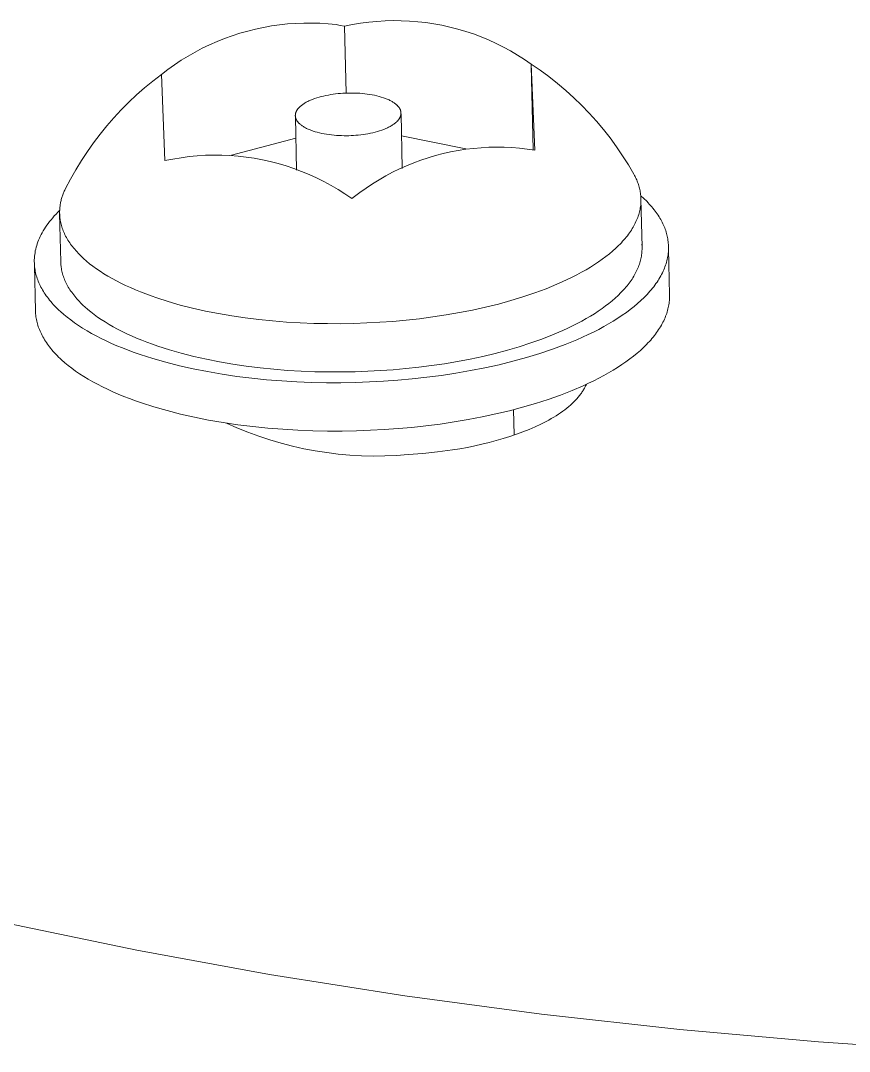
# Model space of a CAD drawing. Header units: millimetres. Extents: x 492 to 7139, y 278 to 5201.
# Drawn here: x 6219.54 to 6234.43, y 2841.43 to 2859.94 of the extents above; entities that cross this region are included whole.
import ezdxf

# ---------------------------------------------------------------- set-up
doc = ezdxf.new("R2010")
doc.units = ezdxf.units.MM
doc.layers.add('ZANO_R', color=7, linetype='Continuous', lineweight=0)

msp = doc.modelspace()

# ---------------------------------------------------------------- linework, layer by layer
at = {"layer": 'ZANO_R'}
for p, q in [((6223.764, 2859.79), (6223.907, 2859.82)), ((6223.907, 2859.82), (6224.05, 2859.846)), ((6224.05, 2859.846), (6224.194, 2859.866)), ((6224.194, 2859.866), (6224.339, 2859.882)), ((6224.339, 2859.882), (6224.484, 2859.892)), ((6224.484, 2859.892), (6224.63, 2859.898)), ((6224.63, 2859.898), (6224.776, 2859.898)), ((6224.776, 2859.898), (6224.921, 2859.894)), ((6224.921, 2859.894), (6225.067, 2859.884)), ((6225.067, 2859.884), (6225.212, 2859.87)), ((6225.212, 2859.87), (6225.287, 2859.857)), ((6225.287, 2859.857), (6225.363, 2859.842)), ((6225.363, 2859.842), (6225.507, 2859.872)), ((6225.391, 2858.641), (6225.363, 2859.842)), ((6225.507, 2859.872), (6225.651, 2859.896)), ((6225.651, 2859.896), (6225.797, 2859.915)), ((6225.797, 2859.915), (6225.943, 2859.929)), ((6225.943, 2859.929), (6226.09, 2859.938)), ((6226.09, 2859.938), (6226.237, 2859.942)), ((6226.237, 2859.942), (6226.383, 2859.941)), ((6226.383, 2859.941), (6226.53, 2859.934)), ((6226.53, 2859.934), (6226.677, 2859.923)), ((6226.677, 2859.923), (6226.822, 2859.906)), ((6226.822, 2859.906), (6226.968, 2859.885)), ((6226.968, 2859.885), (6227.112, 2859.858)), ((6227.112, 2859.858), (6227.256, 2859.826)), ((6227.256, 2859.826), (6227.398, 2859.79)), ((6223.072, 2859.567), (6223.207, 2859.621)), ((6223.207, 2859.621), (6223.344, 2859.67)), ((6223.344, 2859.67), (6223.483, 2859.715)), ((6223.483, 2859.715), (6223.623, 2859.755)), ((6223.623, 2859.755), (6223.764, 2859.79)), ((6227.398, 2859.79), (6227.539, 2859.748)), ((6227.539, 2859.748), (6227.678, 2859.702)), ((6227.678, 2859.702), (6227.816, 2859.65)), ((6227.816, 2859.65), (6227.951, 2859.594)), ((6222.678, 2859.377), (6222.807, 2859.445)), ((6222.807, 2859.445), (6222.938, 2859.508)), ((6222.938, 2859.508), (6223.072, 2859.567)), ((6227.951, 2859.594), (6228.085, 2859.534)), ((6228.085, 2859.534), (6228.217, 2859.468)), ((6228.217, 2859.468), (6228.346, 2859.398)), ((6222.427, 2859.229), (6222.552, 2859.305)), ((6222.552, 2859.305), (6222.678, 2859.377)), ((6228.346, 2859.398), (6228.472, 2859.324)), ((6228.472, 2859.324), (6228.596, 2859.245)), ((6222.072, 2858.975), (6222.188, 2859.064)), ((6222.188, 2859.064), (6222.306, 2859.148)), ((6222.306, 2859.148), (6222.427, 2859.229)), ((6228.596, 2859.245), (6228.718, 2859.162)), ((6228.718, 2859.162), (6228.879, 2859.052)), ((6228.718, 2859.162), (6228.783, 2857.614)), ((6228.753, 2857.62), (6228.718, 2859.138)), ((6221.919, 2858.857), (6222.072, 2858.975)), ((6222.136, 2857.427), (6222.072, 2858.975)), ((6228.879, 2859.052), (6229.036, 2858.936)), ((6229.036, 2858.936), (6229.189, 2858.815)), ((6221.625, 2858.607), (6221.77, 2858.735)), ((6221.77, 2858.735), (6221.919, 2858.857)), ((6229.189, 2858.815), (6229.338, 2858.689)), ((6221.485, 2858.475), (6221.625, 2858.607)), ((6224.736, 2858.506), (6224.753, 2858.514)), ((6224.753, 2858.514), (6224.788, 2858.528)), ((6224.788, 2858.528), (6224.825, 2858.542)), ((6224.825, 2858.542), (6224.864, 2858.555)), ((6224.864, 2858.555), (6224.904, 2858.567)), ((6224.904, 2858.567), (6224.944, 2858.578)), ((6224.944, 2858.578), (6224.986, 2858.588)), ((6224.986, 2858.588), (6225.029, 2858.598)), ((6225.029, 2858.598), (6225.072, 2858.606)), ((6225.072, 2858.606), (6225.115, 2858.614)), ((6225.115, 2858.614), (6225.159, 2858.62)), ((6225.159, 2858.62), (6225.202, 2858.626)), ((6225.202, 2858.626), (6225.246, 2858.631)), ((6225.246, 2858.631), (6225.289, 2858.635)), ((6225.289, 2858.635), (6225.332, 2858.638)), ((6225.332, 2858.638), (6225.374, 2858.64)), ((6225.374, 2858.64), (6225.416, 2858.642)), ((6225.416, 2858.642), (6225.459, 2858.642)), ((6225.459, 2858.642), (6225.503, 2858.642)), ((6225.503, 2858.642), (6225.547, 2858.641)), ((6225.547, 2858.641), (6225.592, 2858.64)), ((6225.592, 2858.64), (6225.637, 2858.637)), ((6225.637, 2858.637), (6225.682, 2858.633)), ((6225.682, 2858.633), (6225.727, 2858.629)), ((6225.727, 2858.629), (6225.771, 2858.623)), ((6225.771, 2858.623), (6225.815, 2858.617)), ((6225.815, 2858.617), (6225.859, 2858.609)), ((6225.859, 2858.609), (6225.901, 2858.601)), ((6225.901, 2858.601), (6225.943, 2858.592)), ((6225.943, 2858.592), (6225.983, 2858.581)), ((6225.983, 2858.581), (6226.022, 2858.57)), ((6226.022, 2858.57), (6226.06, 2858.558)), ((6226.06, 2858.558), (6226.096, 2858.545)), ((6226.096, 2858.545), (6226.113, 2858.539)), ((6226.113, 2858.539), (6226.13, 2858.532)), ((6226.13, 2858.532), (6226.146, 2858.525)), ((6226.146, 2858.525), (6226.162, 2858.517)), ((6226.162, 2858.517), (6226.177, 2858.51)), ((6226.177, 2858.51), (6226.192, 2858.503)), ((6229.338, 2858.689), (6229.482, 2858.558)), ((6229.482, 2858.558), (6229.622, 2858.423)), ((6221.218, 2858.197), (6221.349, 2858.338)), ((6221.349, 2858.338), (6221.485, 2858.475)), ((6224.499, 2858.318), (6224.502, 2858.323)), ((6224.502, 2858.323), (6224.504, 2858.328)), ((6224.504, 2858.328), (6224.507, 2858.332)), ((6224.507, 2858.332), (6224.51, 2858.337)), ((6224.51, 2858.337), (6224.513, 2858.341)), ((6224.513, 2858.341), (6224.516, 2858.346)), ((6224.516, 2858.346), (6224.519, 2858.351)), ((6224.519, 2858.351), (6224.523, 2858.355)), ((6224.523, 2858.355), (6224.527, 2858.36)), ((6224.527, 2858.36), (6224.53, 2858.364)), ((6224.53, 2858.364), (6224.534, 2858.369)), ((6224.534, 2858.369), (6224.538, 2858.374)), ((6224.538, 2858.374), (6224.543, 2858.378)), ((6224.543, 2858.378), (6224.547, 2858.383)), ((6224.547, 2858.383), (6224.551, 2858.387)), ((6224.551, 2858.387), (6224.561, 2858.396)), ((6224.561, 2858.396), (6224.571, 2858.405)), ((6224.571, 2858.405), (6224.582, 2858.414)), ((6224.582, 2858.414), (6224.593, 2858.423)), ((6224.593, 2858.423), (6224.605, 2858.432)), ((6224.605, 2858.432), (6224.617, 2858.441)), ((6224.617, 2858.441), (6224.63, 2858.449)), ((6224.63, 2858.449), (6224.644, 2858.458)), ((6224.644, 2858.458), (6224.658, 2858.466)), ((6224.658, 2858.466), (6224.672, 2858.475)), ((6224.672, 2858.475), (6224.688, 2858.483)), ((6224.688, 2858.483), (6224.703, 2858.491)), ((6224.703, 2858.491), (6224.719, 2858.499)), ((6224.719, 2858.499), (6224.736, 2858.506)), ((6226.192, 2858.503), (6226.206, 2858.495)), ((6226.206, 2858.495), (6226.22, 2858.487)), ((6226.22, 2858.487), (6226.233, 2858.479)), ((6226.233, 2858.479), (6226.245, 2858.471)), ((6226.245, 2858.471), (6226.257, 2858.463)), ((6226.257, 2858.463), (6226.268, 2858.455)), ((6226.268, 2858.455), (6226.279, 2858.447)), ((6226.279, 2858.447), (6226.289, 2858.438)), ((6226.289, 2858.438), (6226.299, 2858.43)), ((6226.299, 2858.43), (6226.304, 2858.425)), ((6226.304, 2858.425), (6226.308, 2858.421)), ((6226.308, 2858.421), (6226.312, 2858.417)), ((6226.312, 2858.417), (6226.317, 2858.413)), ((6226.317, 2858.413), (6226.321, 2858.408)), ((6226.321, 2858.408), (6226.324, 2858.404)), ((6226.324, 2858.404), (6226.328, 2858.4)), ((6226.328, 2858.4), (6226.332, 2858.395)), ((6226.332, 2858.395), (6226.335, 2858.391)), ((6226.335, 2858.391), (6226.338, 2858.387)), ((6226.338, 2858.387), (6226.342, 2858.382)), ((6226.342, 2858.382), (6226.345, 2858.378)), ((6226.345, 2858.378), (6226.348, 2858.374)), ((6226.348, 2858.374), (6226.35, 2858.369)), ((6226.35, 2858.369), (6226.353, 2858.365)), ((6226.353, 2858.365), (6226.355, 2858.361)), ((6226.355, 2858.361), (6226.358, 2858.356)), ((6226.358, 2858.356), (6226.36, 2858.352)), ((6226.36, 2858.352), (6226.362, 2858.348)), ((6226.362, 2858.348), (6226.364, 2858.343)), ((6226.364, 2858.343), (6226.366, 2858.339)), ((6226.366, 2858.339), (6226.367, 2858.335)), ((6226.367, 2858.335), (6226.369, 2858.33)), ((6226.369, 2858.33), (6226.37, 2858.326)), ((6226.37, 2858.326), (6226.371, 2858.322)), ((6226.371, 2858.322), (6226.373, 2858.318)), ((6229.622, 2858.423), (6229.757, 2858.282)), ((6221.091, 2858.051), (6221.218, 2858.197)), ((6224.478, 2858.242), (6224.479, 2858.246)), ((6224.478, 2858.238), (6224.478, 2858.242)), ((6224.478, 2858.233), (6224.478, 2858.238)), ((6224.479, 2858.229), (6224.478, 2858.233)), ((6224.479, 2858.255), (6224.48, 2858.26)), ((6224.479, 2858.251), (6224.479, 2858.255)), ((6224.479, 2858.246), (6224.479, 2858.251)), ((6224.479, 2858.225), (6224.479, 2858.229)), ((6224.479, 2858.221), (6224.479, 2858.225)), ((6224.48, 2858.216), (6224.479, 2858.221)), ((6224.501, 2857.256), (6224.479, 2858.216)), ((6224.48, 2858.264), (6224.481, 2858.269)), ((6224.48, 2858.26), (6224.48, 2858.264)), ((6224.481, 2858.212), (6224.48, 2858.216)), ((6224.481, 2858.269), (6224.482, 2858.273)), ((6224.481, 2858.208), (6224.481, 2858.212)), ((6224.482, 2858.204), (6224.481, 2858.208)), ((6224.482, 2858.273), (6224.483, 2858.277)), ((6224.483, 2858.199), (6224.482, 2858.204)), ((6224.483, 2858.277), (6224.484, 2858.282)), ((6224.484, 2858.195), (6224.483, 2858.199)), ((6224.484, 2858.282), (6224.486, 2858.286)), ((6224.486, 2858.191), (6224.484, 2858.195)), ((6224.486, 2858.286), (6224.487, 2858.291)), ((6224.487, 2858.187), (6224.486, 2858.191)), ((6224.487, 2858.291), (6224.489, 2858.296)), ((6224.489, 2858.182), (6224.487, 2858.187)), ((6224.489, 2858.296), (6224.491, 2858.3)), ((6224.49, 2858.178), (6224.489, 2858.182)), ((6224.492, 2858.174), (6224.49, 2858.178)), ((6224.491, 2858.3), (6224.493, 2858.305)), ((6224.494, 2858.169), (6224.492, 2858.174)), ((6224.493, 2858.305), (6224.495, 2858.309)), ((6224.496, 2858.165), (6224.494, 2858.169)), ((6224.495, 2858.309), (6224.497, 2858.314)), ((6224.498, 2858.161), (6224.496, 2858.165)), ((6224.497, 2858.314), (6224.499, 2858.318)), ((6224.5, 2858.156), (6224.498, 2858.161)), ((6224.503, 2858.152), (6224.5, 2858.156)), ((6224.506, 2858.148), (6224.503, 2858.152)), ((6224.508, 2858.143), (6224.506, 2858.148)), ((6224.511, 2858.139), (6224.508, 2858.143)), ((6224.514, 2858.135), (6224.511, 2858.139)), ((6226.313, 2858.139), (6226.309, 2858.134)), ((6226.318, 2858.143), (6226.313, 2858.139)), ((6226.322, 2858.148), (6226.318, 2858.143)), ((6226.326, 2858.153), (6226.322, 2858.148)), ((6226.329, 2858.157), (6226.326, 2858.153)), ((6226.333, 2858.162), (6226.329, 2858.157)), ((6226.336, 2858.166), (6226.333, 2858.162)), ((6226.34, 2858.171), (6226.336, 2858.166)), ((6226.343, 2858.176), (6226.34, 2858.171)), ((6226.346, 2858.18), (6226.343, 2858.176)), ((6226.349, 2858.185), (6226.346, 2858.18)), ((6226.352, 2858.189), (6226.349, 2858.185)), ((6226.354, 2858.194), (6226.352, 2858.189)), ((6226.357, 2858.199), (6226.354, 2858.194)), ((6226.359, 2858.203), (6226.357, 2858.199)), ((6226.361, 2858.208), (6226.359, 2858.203)), ((6226.363, 2858.212), (6226.361, 2858.208)), ((6226.365, 2858.217), (6226.363, 2858.212)), ((6226.367, 2858.221), (6226.365, 2858.217)), ((6226.369, 2858.226), (6226.367, 2858.221)), ((6226.37, 2858.23), (6226.369, 2858.226)), ((6226.371, 2858.235), (6226.37, 2858.23)), ((6226.373, 2858.239), (6226.371, 2858.235)), ((6226.373, 2858.318), (6226.374, 2858.313)), ((6226.374, 2858.244), (6226.373, 2858.239)), ((6226.374, 2858.313), (6226.375, 2858.309)), ((6226.375, 2858.248), (6226.374, 2858.244)), ((6226.375, 2858.309), (6226.375, 2858.305)), ((6226.375, 2858.305), (6226.376, 2858.301)), ((6226.376, 2858.257), (6226.375, 2858.253)), ((6226.375, 2858.253), (6226.375, 2858.248)), ((6226.376, 2858.301), (6226.376, 2858.296)), ((6226.376, 2858.296), (6226.377, 2858.292)), ((6226.377, 2858.262), (6226.376, 2858.257)), ((6226.377, 2858.292), (6226.377, 2858.288)), ((6226.377, 2858.288), (6226.377, 2858.284)), ((6226.377, 2858.284), (6226.377, 2858.279)), ((6226.377, 2858.279), (6226.377, 2858.275)), ((6226.377, 2858.275), (6226.377, 2858.271)), ((6226.377, 2858.271), (6226.377, 2858.266)), ((6226.377, 2858.266), (6226.377, 2858.262)), ((6226.378, 2858.266), (6226.401, 2857.289)), ((6229.757, 2858.282), (6229.888, 2858.137)), ((6229.888, 2858.137), (6230.013, 2857.988)), ((6220.97, 2857.901), (6221.091, 2858.051)), ((6224.517, 2858.13), (6224.514, 2858.135)), ((6224.521, 2858.126), (6224.517, 2858.13)), ((6224.524, 2858.122), (6224.521, 2858.126)), ((6224.528, 2858.117), (6224.524, 2858.122)), ((6224.531, 2858.113), (6224.528, 2858.117)), ((6224.535, 2858.109), (6224.531, 2858.113)), ((6224.539, 2858.104), (6224.535, 2858.109)), ((6224.543, 2858.1), (6224.539, 2858.104)), ((6224.548, 2858.096), (6224.543, 2858.1)), ((6224.552, 2858.092), (6224.548, 2858.096)), ((6224.557, 2858.087), (6224.552, 2858.092)), ((6224.566, 2858.079), (6224.557, 2858.087)), ((6224.577, 2858.07), (6224.566, 2858.079)), ((6224.587, 2858.062), (6224.577, 2858.07)), ((6224.599, 2858.054), (6224.587, 2858.062)), ((6224.611, 2858.046), (6224.599, 2858.054)), ((6224.623, 2858.038), (6224.611, 2858.046)), ((6224.636, 2858.03), (6224.623, 2858.038)), ((6224.65, 2858.022), (6224.636, 2858.03)), ((6224.664, 2858.014), (6224.65, 2858.022)), ((6224.679, 2858.007), (6224.664, 2858.014)), ((6224.694, 2857.999), (6224.679, 2858.007)), ((6224.71, 2857.992), (6224.694, 2857.999)), ((6224.726, 2857.985), (6224.71, 2857.992)), ((6224.743, 2857.978), (6224.726, 2857.985)), ((6224.76, 2857.972), (6224.743, 2857.978)), ((6224.796, 2857.959), (6224.76, 2857.972)), ((6224.833, 2857.947), (6224.796, 2857.959)), ((6225.992, 2857.962), (6225.952, 2857.95)), ((6226.03, 2857.975), (6225.992, 2857.962)), ((6226.068, 2857.989), (6226.03, 2857.975)), ((6226.103, 2858.003), (6226.068, 2857.989)), ((6226.12, 2858.011), (6226.103, 2858.003)), ((6226.137, 2858.018), (6226.12, 2858.011)), ((6226.153, 2858.026), (6226.137, 2858.018)), ((6226.168, 2858.034), (6226.153, 2858.026)), ((6226.183, 2858.042), (6226.168, 2858.034)), ((6226.198, 2858.051), (6226.183, 2858.042)), ((6226.212, 2858.059), (6226.198, 2858.051)), ((6226.226, 2858.068), (6226.212, 2858.059)), ((6226.239, 2858.076), (6226.226, 2858.068)), ((6226.251, 2858.085), (6226.239, 2858.076)), ((6226.263, 2858.094), (6226.251, 2858.085)), ((6226.274, 2858.103), (6226.263, 2858.094)), ((6226.285, 2858.112), (6226.274, 2858.103)), ((6226.295, 2858.121), (6226.285, 2858.112)), ((6226.304, 2858.13), (6226.295, 2858.121)), ((6226.309, 2858.134), (6226.304, 2858.13)), ((6230.013, 2857.988), (6230.134, 2857.835)), ((6220.853, 2857.748), (6220.97, 2857.901)), ((6223.334, 2857.526), (6224.488, 2857.83)), ((6224.872, 2857.936), (6224.833, 2857.947)), ((6224.913, 2857.925), (6224.872, 2857.936)), ((6224.954, 2857.916), (6224.913, 2857.925)), ((6224.997, 2857.908), (6224.954, 2857.916)), ((6225.041, 2857.9), (6224.997, 2857.908)), ((6225.085, 2857.894), (6225.041, 2857.9)), ((6225.129, 2857.888), (6225.085, 2857.894)), ((6225.174, 2857.884), (6225.129, 2857.888)), ((6225.219, 2857.88), (6225.174, 2857.884)), ((6225.264, 2857.877), (6225.219, 2857.88)), ((6225.309, 2857.876), (6225.264, 2857.877)), ((6225.353, 2857.875), (6225.309, 2857.876)), ((6225.397, 2857.875), (6225.353, 2857.875)), ((6225.44, 2857.875), (6225.397, 2857.875)), ((6225.482, 2857.877), (6225.44, 2857.875)), ((6225.524, 2857.879), (6225.482, 2857.877)), ((6225.567, 2857.882), (6225.524, 2857.879)), ((6225.61, 2857.886), (6225.567, 2857.882)), ((6225.654, 2857.891), (6225.61, 2857.886)), ((6225.697, 2857.897), (6225.654, 2857.891)), ((6225.741, 2857.903), (6225.697, 2857.897)), ((6225.784, 2857.911), (6225.741, 2857.903)), ((6225.827, 2857.919), (6225.784, 2857.911)), ((6225.87, 2857.928), (6225.827, 2857.919)), ((6225.911, 2857.939), (6225.87, 2857.928)), ((6225.952, 2857.95), (6225.911, 2857.939)), ((6226.387, 2857.872), (6227.54, 2857.638)), ((6230.134, 2857.835), (6230.249, 2857.677)), ((6220.635, 2857.429), (6220.742, 2857.59)), ((6220.742, 2857.59), (6220.853, 2857.748)), ((6227.268, 2857.585), (6227.133, 2857.555)), ((6227.404, 2857.611), (6227.268, 2857.585)), ((6227.541, 2857.632), (6227.404, 2857.611)), ((6227.679, 2857.648), (6227.541, 2857.632)), ((6227.817, 2857.66), (6227.679, 2857.648)), ((6227.955, 2857.668), (6227.817, 2857.66)), ((6228.093, 2857.67), (6227.955, 2857.668)), ((6228.232, 2857.669), (6228.093, 2857.67)), ((6228.37, 2857.662), (6228.232, 2857.669)), ((6228.508, 2857.651), (6228.37, 2857.662)), ((6228.646, 2857.635), (6228.508, 2857.651)), ((6228.783, 2857.614), (6228.646, 2857.635)), ((6230.249, 2857.677), (6230.359, 2857.516)), ((6220.535, 2857.264), (6220.635, 2857.429)), ((6222.28, 2857.456), (6222.136, 2857.427)), ((6222.425, 2857.48), (6222.28, 2857.456)), ((6222.57, 2857.5), (6222.425, 2857.48)), ((6222.717, 2857.514), (6222.57, 2857.5)), ((6222.863, 2857.523), (6222.717, 2857.514)), ((6223.01, 2857.526), (6222.863, 2857.523)), ((6223.157, 2857.525), (6223.01, 2857.526)), ((6223.304, 2857.519), (6223.157, 2857.525)), ((6223.45, 2857.507), (6223.304, 2857.519)), ((6223.596, 2857.491), (6223.45, 2857.507)), ((6223.741, 2857.469), (6223.596, 2857.491)), ((6223.886, 2857.442), (6223.741, 2857.469)), ((6224.029, 2857.411), (6223.886, 2857.442)), ((6224.172, 2857.374), (6224.029, 2857.411)), ((6226.735, 2857.437), (6226.605, 2857.388)), ((6226.867, 2857.48), (6226.735, 2857.437)), ((6226.999, 2857.52), (6226.867, 2857.48)), ((6227.133, 2857.555), (6226.999, 2857.52)), ((6230.359, 2857.516), (6230.463, 2857.351)), ((6220.44, 2857.097), (6220.535, 2857.264)), ((6224.312, 2857.333), (6224.172, 2857.374)), ((6224.452, 2857.286), (6224.312, 2857.333)), ((6224.589, 2857.235), (6224.452, 2857.286)), ((6224.725, 2857.179), (6224.589, 2857.235)), ((6226.227, 2857.218), (6226.104, 2857.153)), ((6226.351, 2857.279), (6226.227, 2857.218)), ((6226.477, 2857.336), (6226.351, 2857.279)), ((6226.605, 2857.388), (6226.477, 2857.336)), ((6230.463, 2857.351), (6230.562, 2857.183)), ((6220.35, 2856.926), (6220.44, 2857.097)), ((6224.859, 2857.118), (6224.725, 2857.179)), ((6224.99, 2857.052), (6224.859, 2857.118)), ((6225.12, 2856.983), (6224.99, 2857.052)), ((6225.984, 2857.084), (6225.867, 2857.011)), ((6226.104, 2857.153), (6225.984, 2857.084)), ((6230.562, 2857.183), (6230.573, 2857.163)), ((6230.573, 2857.163), (6230.583, 2857.143)), ((6230.583, 2857.143), (6230.593, 2857.123)), ((6230.593, 2857.123), (6230.603, 2857.103)), ((6230.603, 2857.103), (6230.612, 2857.082)), ((6230.612, 2857.082), (6230.621, 2857.061)), ((6230.621, 2857.061), (6230.629, 2857.04)), ((6230.629, 2857.04), (6230.637, 2857.019)), ((6220.307, 2856.83), (6220.313, 2856.847)), ((6220.313, 2856.847), (6220.32, 2856.863)), ((6220.32, 2856.863), (6220.327, 2856.879)), ((6220.327, 2856.879), (6220.335, 2856.895)), ((6220.335, 2856.895), (6220.342, 2856.91)), ((6220.342, 2856.91), (6220.35, 2856.926)), ((6225.246, 2856.908), (6225.12, 2856.983)), ((6225.37, 2856.829), (6225.246, 2856.908)), ((6225.64, 2856.853), (6225.492, 2856.746)), ((6225.752, 2856.934), (6225.64, 2856.853)), ((6225.867, 2857.011), (6225.752, 2856.934)), ((6230.637, 2857.019), (6230.644, 2856.997)), ((6230.644, 2856.997), (6230.651, 2856.976)), ((6230.651, 2856.976), (6230.657, 2856.954)), ((6230.657, 2856.954), (6230.663, 2856.932)), ((6230.663, 2856.932), (6230.668, 2856.91)), ((6230.668, 2856.91), (6230.672, 2856.888)), ((6230.672, 2856.888), (6230.677, 2856.866)), ((6230.677, 2856.866), (6230.68, 2856.844)), ((6230.68, 2856.844), (6230.683, 2856.82)), ((6220.256, 2856.643), (6220.259, 2856.66)), ((6220.259, 2856.66), (6220.262, 2856.678)), ((6220.262, 2856.678), (6220.266, 2856.695)), ((6220.266, 2856.695), (6220.27, 2856.713)), ((6220.27, 2856.713), (6220.274, 2856.73)), ((6220.274, 2856.73), (6220.279, 2856.747)), ((6220.279, 2856.747), (6220.284, 2856.764)), ((6220.284, 2856.764), (6220.289, 2856.781)), ((6220.289, 2856.781), (6220.294, 2856.797)), ((6220.294, 2856.797), (6220.3, 2856.814)), ((6220.3, 2856.814), (6220.307, 2856.83)), ((6225.492, 2856.746), (6225.37, 2856.829)), ((6230.683, 2856.82), (6230.686, 2856.797)), ((6230.686, 2856.797), (6230.687, 2856.773)), ((6230.686, 2856.796), (6230.74, 2856.746)), ((6230.688, 2856.678), (6230.686, 2856.654)), ((6230.687, 2856.773), (6230.688, 2856.75)), ((6230.688, 2856.75), (6230.689, 2856.726)), ((6230.689, 2856.726), (6230.688, 2856.702)), ((6230.688, 2856.702), (6230.688, 2856.678)), ((6230.689, 2856.743), (6230.709, 2855.875)), ((6230.74, 2856.746), (6230.791, 2856.697)), ((6230.791, 2856.697), (6230.815, 2856.672)), ((6230.815, 2856.672), (6230.838, 2856.647)), ((6220.179, 2856.467), (6220.211, 2856.5)), ((6220.211, 2856.5), (6220.244, 2856.533)), ((6220.244, 2856.52), (6220.245, 2856.537)), ((6220.244, 2856.502), (6220.244, 2856.52)), ((6220.244, 2856.484), (6220.244, 2856.502)), ((6220.245, 2856.467), (6220.244, 2856.484)), ((6220.264, 2855.612), (6220.244, 2856.474)), ((6220.245, 2856.537), (6220.246, 2856.555)), ((6220.246, 2856.555), (6220.247, 2856.573)), ((6220.247, 2856.573), (6220.249, 2856.59)), ((6220.249, 2856.59), (6220.251, 2856.608)), ((6220.251, 2856.608), (6220.253, 2856.625)), ((6220.253, 2856.625), (6220.256, 2856.643)), ((6230.655, 2856.483), (6230.648, 2856.458)), ((6230.662, 2856.507), (6230.655, 2856.483)), ((6230.667, 2856.532), (6230.662, 2856.507)), ((6230.673, 2856.557), (6230.667, 2856.532)), ((6230.677, 2856.581), (6230.673, 2856.557)), ((6230.681, 2856.606), (6230.677, 2856.581)), ((6230.684, 2856.63), (6230.681, 2856.606)), ((6230.686, 2856.654), (6230.684, 2856.63)), ((6230.838, 2856.647), (6230.861, 2856.622)), ((6230.861, 2856.622), (6230.883, 2856.597)), ((6230.883, 2856.597), (6230.904, 2856.572)), ((6230.904, 2856.572), (6230.924, 2856.547)), ((6230.924, 2856.547), (6230.943, 2856.522)), ((6230.943, 2856.522), (6230.962, 2856.497)), ((6230.962, 2856.497), (6230.98, 2856.471)), ((6230.98, 2856.471), (6230.997, 2856.446)), ((6220.015, 2856.267), (6220.039, 2856.301)), ((6220.039, 2856.301), (6220.064, 2856.334)), ((6220.064, 2856.334), (6220.091, 2856.367)), ((6220.091, 2856.367), (6220.119, 2856.4)), ((6220.119, 2856.4), (6220.148, 2856.434)), ((6220.148, 2856.434), (6220.179, 2856.467)), ((6220.246, 2856.449), (6220.245, 2856.467)), ((6220.247, 2856.432), (6220.246, 2856.449)), ((6220.248, 2856.415), (6220.247, 2856.432)), ((6220.25, 2856.397), (6220.248, 2856.415)), ((6220.252, 2856.38), (6220.25, 2856.397)), ((6220.256, 2856.357), (6220.252, 2856.38)), ((6220.26, 2856.333), (6220.256, 2856.357)), ((6220.265, 2856.31), (6220.26, 2856.333)), ((6220.27, 2856.287), (6220.265, 2856.31)), ((6220.277, 2856.263), (6220.27, 2856.287)), ((6230.587, 2856.307), (6230.575, 2856.282)), ((6230.599, 2856.333), (6230.587, 2856.307)), ((6230.611, 2856.358), (6230.599, 2856.333)), ((6230.621, 2856.383), (6230.611, 2856.358)), ((6230.631, 2856.408), (6230.621, 2856.383)), ((6230.639, 2856.433), (6230.631, 2856.408)), ((6230.648, 2856.458), (6230.639, 2856.433)), ((6230.997, 2856.446), (6231.013, 2856.421)), ((6231.013, 2856.421), (6231.028, 2856.396)), ((6231.028, 2856.396), (6231.043, 2856.371)), ((6231.043, 2856.371), (6231.057, 2856.346)), ((6231.057, 2856.346), (6231.07, 2856.32)), ((6231.07, 2856.32), (6231.082, 2856.295)), ((6231.082, 2856.295), (6231.094, 2856.27)), ((6219.896, 2856.068), (6219.913, 2856.101)), ((6219.913, 2856.101), (6219.931, 2856.134)), ((6219.931, 2856.134), (6219.95, 2856.168)), ((6219.95, 2856.168), (6219.97, 2856.201)), ((6219.97, 2856.201), (6219.992, 2856.234)), ((6219.992, 2856.234), (6220.015, 2856.267)), ((6220.284, 2856.24), (6220.277, 2856.263)), ((6220.291, 2856.216), (6220.284, 2856.24)), ((6220.3, 2856.192), (6220.291, 2856.216)), ((6220.309, 2856.169), (6220.3, 2856.192)), ((6220.319, 2856.145), (6220.309, 2856.169)), ((6220.329, 2856.121), (6220.319, 2856.145)), ((6220.34, 2856.097), (6220.329, 2856.121)), ((6230.463, 2856.105), (6230.444, 2856.08)), ((6230.482, 2856.13), (6230.463, 2856.105)), ((6230.499, 2856.156), (6230.482, 2856.13)), ((6230.516, 2856.181), (6230.499, 2856.156)), ((6230.532, 2856.206), (6230.516, 2856.181)), ((6230.547, 2856.232), (6230.532, 2856.206)), ((6230.561, 2856.257), (6230.547, 2856.232)), ((6230.575, 2856.282), (6230.561, 2856.257)), ((6231.094, 2856.27), (6231.105, 2856.245)), ((6231.105, 2856.245), (6231.115, 2856.22)), ((6231.115, 2856.22), (6231.124, 2856.195)), ((6231.124, 2856.195), (6231.133, 2856.17)), ((6231.133, 2856.17), (6231.141, 2856.145)), ((6231.141, 2856.145), (6231.148, 2856.12)), ((6231.148, 2856.12), (6231.155, 2856.096)), ((6219.832, 2855.903), (6219.842, 2855.936)), ((6219.842, 2855.936), (6219.854, 2855.969)), ((6219.854, 2855.969), (6219.867, 2856.002)), ((6219.867, 2856.002), (6219.881, 2856.035)), ((6219.881, 2856.035), (6219.896, 2856.068)), ((6220.352, 2856.073), (6220.34, 2856.097)), ((6220.365, 2856.05), (6220.352, 2856.073)), ((6220.379, 2856.026), (6220.365, 2856.05)), ((6220.393, 2856.002), (6220.379, 2856.026)), ((6220.408, 2855.978), (6220.393, 2856.002)), ((6220.424, 2855.954), (6220.408, 2855.978)), ((6220.44, 2855.93), (6220.424, 2855.954)), ((6220.458, 2855.906), (6220.44, 2855.93)), ((6230.312, 2855.928), (6230.287, 2855.903)), ((6230.336, 2855.954), (6230.312, 2855.928)), ((6230.359, 2855.979), (6230.336, 2855.954)), ((6230.382, 2856.004), (6230.359, 2855.979)), ((6230.403, 2856.029), (6230.382, 2856.004)), ((6230.424, 2856.055), (6230.403, 2856.029)), ((6230.444, 2856.08), (6230.424, 2856.055)), ((6230.708, 2855.882), (6230.706, 2855.928)), ((6231.155, 2856.096), (6231.161, 2856.071)), ((6231.161, 2856.071), (6231.166, 2856.046)), ((6231.166, 2856.046), (6231.17, 2856.022)), ((6231.17, 2856.022), (6231.174, 2855.997)), ((6231.174, 2855.997), (6231.177, 2855.972)), ((6231.177, 2855.972), (6231.18, 2855.946)), ((6231.18, 2855.946), (6231.182, 2855.921)), ((6231.182, 2855.921), (6231.183, 2855.895)), ((6219.793, 2855.71), (6219.797, 2855.742)), ((6219.797, 2855.742), (6219.802, 2855.774)), ((6219.802, 2855.774), (6219.807, 2855.806)), ((6219.807, 2855.806), (6219.814, 2855.838)), ((6219.814, 2855.838), (6219.822, 2855.871)), ((6219.822, 2855.871), (6219.832, 2855.903)), ((6220.476, 2855.883), (6220.458, 2855.906)), ((6220.495, 2855.859), (6220.476, 2855.883)), ((6220.514, 2855.835), (6220.495, 2855.859)), ((6220.535, 2855.811), (6220.514, 2855.835)), ((6220.556, 2855.788), (6220.535, 2855.811)), ((6220.578, 2855.764), (6220.556, 2855.788)), ((6220.601, 2855.74), (6220.578, 2855.764)), ((6220.625, 2855.717), (6220.601, 2855.74)), ((6230.121, 2855.754), (6230.059, 2855.705)), ((6230.18, 2855.804), (6230.121, 2855.754)), ((6230.235, 2855.853), (6230.18, 2855.804)), ((6230.287, 2855.903), (6230.235, 2855.853)), ((6230.697, 2855.712), (6230.7, 2855.736)), ((6230.7, 2855.736), (6230.703, 2855.759)), ((6230.703, 2855.759), (6230.706, 2855.782)), ((6230.706, 2855.782), (6230.707, 2855.806)), ((6230.707, 2855.806), (6230.708, 2855.829)), ((6230.708, 2855.829), (6230.709, 2855.852)), ((6230.709, 2855.852), (6230.709, 2855.875)), ((6231.175, 2855.737), (6231.171, 2855.711)), ((6231.178, 2855.764), (6231.175, 2855.737)), ((6231.181, 2855.79), (6231.178, 2855.764)), ((6231.182, 2855.817), (6231.181, 2855.79)), ((6231.183, 2855.843), (6231.182, 2855.817)), ((6231.183, 2855.895), (6231.184, 2855.869)), ((6231.184, 2855.869), (6231.183, 2855.843)), ((6231.184, 2855.843), (6231.203, 2855.019)), ((6219.789, 2855.646), (6219.791, 2855.678)), ((6219.789, 2855.615), (6219.789, 2855.646)), ((6219.79, 2855.584), (6219.789, 2855.615)), ((6219.792, 2855.553), (6219.79, 2855.584)), ((6219.791, 2855.678), (6219.793, 2855.71)), ((6219.794, 2855.522), (6219.792, 2855.553)), ((6220.265, 2855.665), (6220.264, 2855.646)), ((6220.264, 2855.646), (6220.264, 2855.627)), ((6220.264, 2855.627), (6220.264, 2855.608)), ((6220.264, 2855.608), (6220.265, 2855.589)), ((6220.265, 2855.589), (6220.266, 2855.569)), ((6220.266, 2855.569), (6220.268, 2855.55)), ((6220.268, 2855.55), (6220.27, 2855.531)), ((6220.649, 2855.693), (6220.625, 2855.717)), ((6220.674, 2855.67), (6220.649, 2855.693)), ((6220.727, 2855.623), (6220.674, 2855.67)), ((6220.783, 2855.577), (6220.727, 2855.623)), ((6220.843, 2855.531), (6220.783, 2855.577)), ((6229.854, 2855.561), (6229.78, 2855.515)), ((6229.926, 2855.609), (6229.854, 2855.561)), ((6229.994, 2855.657), (6229.926, 2855.609)), ((6230.059, 2855.705), (6229.994, 2855.657)), ((6230.652, 2855.545), (6230.661, 2855.569)), ((6230.661, 2855.569), (6230.668, 2855.593)), ((6230.668, 2855.593), (6230.675, 2855.617)), ((6230.675, 2855.617), (6230.682, 2855.641)), ((6230.682, 2855.641), (6230.687, 2855.664)), ((6230.687, 2855.664), (6230.692, 2855.688)), ((6230.692, 2855.688), (6230.697, 2855.712)), ((6231.13, 2855.549), (6231.12, 2855.522)), ((6231.139, 2855.576), (6231.13, 2855.549)), ((6231.147, 2855.603), (6231.139, 2855.576)), ((6231.154, 2855.63), (6231.147, 2855.603)), ((6231.16, 2855.657), (6231.154, 2855.63)), ((6231.166, 2855.684), (6231.16, 2855.657)), ((6231.171, 2855.711), (6231.166, 2855.684)), ((6219.81, 2854.732), (6219.791, 2855.542)), ((6219.798, 2855.491), (6219.794, 2855.522)), ((6219.802, 2855.466), (6219.798, 2855.491)), ((6219.807, 2855.441), (6219.802, 2855.466)), ((6219.812, 2855.415), (6219.807, 2855.441)), ((6219.818, 2855.389), (6219.812, 2855.415)), ((6219.825, 2855.364), (6219.818, 2855.389)), ((6219.833, 2855.338), (6219.825, 2855.364)), ((6220.27, 2855.531), (6220.272, 2855.512)), ((6220.272, 2855.512), (6220.276, 2855.489)), ((6220.276, 2855.489), (6220.28, 2855.466)), ((6220.28, 2855.466), (6220.285, 2855.442)), ((6220.285, 2855.442), (6220.291, 2855.419)), ((6220.291, 2855.419), (6220.297, 2855.396)), ((6220.297, 2855.396), (6220.304, 2855.372)), ((6220.304, 2855.372), (6220.312, 2855.348)), ((6220.905, 2855.486), (6220.843, 2855.531)), ((6220.971, 2855.441), (6220.905, 2855.486)), ((6221.039, 2855.397), (6220.971, 2855.441)), ((6221.111, 2855.354), (6221.039, 2855.397)), ((6229.539, 2855.378), (6229.453, 2855.334)), ((6229.622, 2855.423), (6229.539, 2855.378)), ((6229.702, 2855.468), (6229.622, 2855.423)), ((6229.78, 2855.515), (6229.702, 2855.468)), ((6230.559, 2855.35), (6230.573, 2855.374)), ((6230.573, 2855.374), (6230.586, 2855.399)), ((6230.586, 2855.399), (6230.599, 2855.423)), ((6230.599, 2855.423), (6230.611, 2855.448)), ((6230.611, 2855.448), (6230.623, 2855.472)), ((6230.623, 2855.472), (6230.633, 2855.496)), ((6230.633, 2855.496), (6230.643, 2855.52)), ((6230.643, 2855.52), (6230.652, 2855.545)), ((6231.059, 2855.385), (6231.044, 2855.357)), ((6231.073, 2855.412), (6231.059, 2855.385)), ((6231.086, 2855.44), (6231.073, 2855.412)), ((6231.098, 2855.467), (6231.086, 2855.44)), ((6231.11, 2855.494), (6231.098, 2855.467)), ((6231.12, 2855.522), (6231.11, 2855.494)), ((6219.841, 2855.312), (6219.833, 2855.338)), ((6219.85, 2855.287), (6219.841, 2855.312)), ((6219.86, 2855.261), (6219.85, 2855.287)), ((6219.871, 2855.235), (6219.86, 2855.261)), ((6219.882, 2855.209), (6219.871, 2855.235)), ((6219.895, 2855.183), (6219.882, 2855.209)), ((6219.908, 2855.157), (6219.895, 2855.183)), ((6220.312, 2855.348), (6220.32, 2855.325)), ((6220.32, 2855.325), (6220.329, 2855.301)), ((6220.329, 2855.301), (6220.339, 2855.277)), ((6220.339, 2855.277), (6220.349, 2855.253)), ((6220.349, 2855.253), (6220.361, 2855.23)), ((6220.361, 2855.23), (6220.373, 2855.206)), ((6220.373, 2855.206), (6220.385, 2855.182)), ((6220.385, 2855.182), (6220.399, 2855.158)), ((6221.186, 2855.311), (6221.111, 2855.354)), ((6221.264, 2855.269), (6221.186, 2855.311)), ((6221.345, 2855.227), (6221.264, 2855.269)), ((6221.429, 2855.187), (6221.345, 2855.227)), ((6221.516, 2855.147), (6221.429, 2855.187)), ((6229.179, 2855.207), (6228.984, 2855.128)), ((6229.273, 2855.249), (6229.179, 2855.207)), ((6229.364, 2855.291), (6229.273, 2855.249)), ((6229.453, 2855.334), (6229.364, 2855.291)), ((6230.417, 2855.154), (6230.438, 2855.179)), ((6230.438, 2855.179), (6230.457, 2855.203)), ((6230.457, 2855.203), (6230.476, 2855.228)), ((6230.476, 2855.228), (6230.494, 2855.252)), ((6230.494, 2855.252), (6230.511, 2855.277)), ((6230.511, 2855.277), (6230.528, 2855.301)), ((6230.528, 2855.301), (6230.544, 2855.325)), ((6230.544, 2855.325), (6230.559, 2855.35)), ((6230.938, 2855.191), (6230.917, 2855.164)), ((6230.958, 2855.219), (6230.938, 2855.191)), ((6230.977, 2855.247), (6230.958, 2855.219)), ((6230.995, 2855.274), (6230.977, 2855.247)), ((6231.012, 2855.302), (6230.995, 2855.274)), ((6231.029, 2855.33), (6231.012, 2855.302)), ((6231.044, 2855.357), (6231.029, 2855.33)), ((6219.922, 2855.131), (6219.908, 2855.157)), ((6219.936, 2855.105), (6219.922, 2855.131)), ((6219.952, 2855.079), (6219.936, 2855.105)), ((6219.968, 2855.053), (6219.952, 2855.079)), ((6219.986, 2855.027), (6219.968, 2855.053)), ((6220.004, 2855.001), (6219.986, 2855.027)), ((6220.023, 2854.975), (6220.004, 2855.001)), ((6220.399, 2855.158), (6220.413, 2855.134)), ((6220.413, 2855.134), (6220.428, 2855.11)), ((6220.428, 2855.11), (6220.444, 2855.086)), ((6220.444, 2855.086), (6220.461, 2855.063)), ((6220.461, 2855.063), (6220.478, 2855.039)), ((6220.478, 2855.039), (6220.496, 2855.015)), ((6220.496, 2855.015), (6220.515, 2854.991)), ((6220.515, 2854.991), (6220.535, 2854.967)), ((6221.605, 2855.108), (6221.516, 2855.147)), ((6221.697, 2855.07), (6221.605, 2855.108)), ((6221.792, 2855.034), (6221.697, 2855.07)), ((6221.889, 2854.998), (6221.792, 2855.034)), ((6221.989, 2854.963), (6221.889, 2854.998)), ((6228.781, 2855.052), (6228.569, 2854.981)), ((6228.984, 2855.128), (6228.781, 2855.052)), ((6230.227, 2854.96), (6230.279, 2855.008)), ((6230.279, 2855.008), (6230.328, 2855.057)), ((6230.328, 2855.057), (6230.352, 2855.081)), ((6230.352, 2855.081), (6230.374, 2855.105)), ((6230.374, 2855.105), (6230.396, 2855.13)), ((6230.396, 2855.13), (6230.417, 2855.154)), ((6230.773, 2854.999), (6230.746, 2854.971)), ((6230.799, 2855.026), (6230.773, 2854.999)), ((6230.824, 2855.054), (6230.799, 2855.026)), ((6230.849, 2855.081), (6230.824, 2855.054)), ((6230.872, 2855.109), (6230.849, 2855.081)), ((6230.895, 2855.136), (6230.872, 2855.109)), ((6230.917, 2855.164), (6230.895, 2855.136)), ((6231.203, 2855.019), (6231.204, 2854.994)), ((6231.204, 2854.994), (6231.203, 2854.969)), ((6220.042, 2854.949), (6220.023, 2854.975)), ((6220.063, 2854.923), (6220.042, 2854.949)), ((6220.084, 2854.897), (6220.063, 2854.923)), ((6220.107, 2854.871), (6220.084, 2854.897)), ((6220.13, 2854.845), (6220.107, 2854.871)), ((6220.154, 2854.819), (6220.13, 2854.845)), ((6220.179, 2854.793), (6220.154, 2854.819)), ((6220.535, 2854.967), (6220.555, 2854.944)), ((6220.555, 2854.944), (6220.576, 2854.92)), ((6220.576, 2854.92), (6220.598, 2854.896)), ((6220.598, 2854.896), (6220.621, 2854.873)), ((6220.621, 2854.873), (6220.645, 2854.849)), ((6220.645, 2854.849), (6220.669, 2854.826)), ((6220.669, 2854.826), (6220.695, 2854.802)), ((6222.195, 2854.897), (6221.989, 2854.963)), ((6222.41, 2854.835), (6222.195, 2854.897)), ((6222.633, 2854.779), (6222.41, 2854.835)), ((6228.126, 2854.853), (6227.896, 2854.796)), ((6228.351, 2854.915), (6228.126, 2854.853)), ((6228.569, 2854.981), (6228.351, 2854.915)), ((6229.989, 2854.771), (6230.053, 2854.818)), ((6230.053, 2854.818), (6230.114, 2854.865)), ((6230.114, 2854.865), (6230.172, 2854.912)), ((6230.172, 2854.912), (6230.227, 2854.96)), ((6230.564, 2854.809), (6230.497, 2854.755)), ((6230.628, 2854.863), (6230.564, 2854.809)), ((6230.689, 2854.917), (6230.628, 2854.863)), ((6230.746, 2854.971), (6230.689, 2854.917)), ((6231.186, 2854.816), (6231.18, 2854.79)), ((6231.191, 2854.841), (6231.186, 2854.816)), ((6231.194, 2854.867), (6231.191, 2854.841)), ((6231.198, 2854.893), (6231.194, 2854.867)), ((6231.2, 2854.918), (6231.198, 2854.893)), ((6231.202, 2854.944), (6231.2, 2854.918)), ((6231.203, 2854.969), (6231.202, 2854.944)), ((6219.81, 2854.732), (6219.811, 2854.705)), ((6219.811, 2854.705), (6219.813, 2854.678)), ((6219.813, 2854.678), (6219.815, 2854.651)), ((6219.815, 2854.651), (6219.819, 2854.624)), ((6219.819, 2854.624), (6219.823, 2854.598)), ((6220.205, 2854.768), (6220.179, 2854.793)), ((6220.231, 2854.742), (6220.205, 2854.768)), ((6220.259, 2854.717), (6220.231, 2854.742)), ((6220.317, 2854.666), (6220.259, 2854.717)), ((6220.378, 2854.615), (6220.317, 2854.666)), ((6220.695, 2854.802), (6220.748, 2854.756)), ((6220.748, 2854.756), (6220.804, 2854.71)), ((6220.804, 2854.71), (6220.863, 2854.664)), ((6220.863, 2854.664), (6220.925, 2854.619)), ((6222.862, 2854.727), (6222.633, 2854.779)), ((6223.096, 2854.681), (6222.862, 2854.727)), ((6223.335, 2854.64), (6223.096, 2854.681)), ((6223.578, 2854.604), (6223.335, 2854.64)), ((6226.948, 2854.62), (6226.708, 2854.589)), ((6227.188, 2854.657), (6226.948, 2854.62)), ((6227.426, 2854.698), (6227.188, 2854.657)), ((6227.663, 2854.745), (6227.426, 2854.698)), ((6227.896, 2854.796), (6227.663, 2854.745)), ((6229.703, 2854.59), (6229.779, 2854.634)), ((6229.779, 2854.634), (6229.852, 2854.679)), ((6229.852, 2854.679), (6229.922, 2854.725)), ((6229.922, 2854.725), (6229.989, 2854.771)), ((6230.351, 2854.65), (6230.273, 2854.598)), ((6230.426, 2854.702), (6230.351, 2854.65)), ((6230.497, 2854.755), (6230.426, 2854.702)), ((6231.132, 2854.632), (6231.121, 2854.606)), ((6231.142, 2854.659), (6231.132, 2854.632)), ((6231.151, 2854.685), (6231.142, 2854.659)), ((6231.16, 2854.711), (6231.151, 2854.685)), ((6231.167, 2854.737), (6231.16, 2854.711)), ((6231.174, 2854.764), (6231.167, 2854.737)), ((6231.18, 2854.79), (6231.174, 2854.764)), ((6219.823, 2854.598), (6219.827, 2854.573)), ((6219.827, 2854.573), (6219.833, 2854.547)), ((6219.833, 2854.547), (6219.839, 2854.522)), ((6219.839, 2854.522), (6219.846, 2854.496)), ((6219.846, 2854.496), (6219.853, 2854.471)), ((6219.853, 2854.471), (6219.861, 2854.445)), ((6219.861, 2854.445), (6219.871, 2854.419)), ((6220.442, 2854.566), (6220.378, 2854.615)), ((6220.511, 2854.516), (6220.442, 2854.566)), ((6220.582, 2854.467), (6220.511, 2854.516)), ((6220.657, 2854.419), (6220.582, 2854.467)), ((6220.925, 2854.619), (6220.991, 2854.574)), ((6220.991, 2854.574), (6221.06, 2854.53)), ((6221.06, 2854.53), (6221.132, 2854.486)), ((6221.132, 2854.486), (6221.207, 2854.443)), ((6221.207, 2854.443), (6221.285, 2854.401)), ((6223.823, 2854.574), (6223.578, 2854.604)), ((6224.07, 2854.549), (6223.823, 2854.574)), ((6224.317, 2854.529), (6224.07, 2854.549)), ((6224.564, 2854.514), (6224.317, 2854.529)), ((6224.81, 2854.505), (6224.564, 2854.514)), ((6225.054, 2854.5), (6224.81, 2854.505)), ((6225.294, 2854.499), (6225.054, 2854.5)), ((6225.531, 2854.504), (6225.294, 2854.499)), ((6225.764, 2854.512), (6225.531, 2854.504)), ((6225.996, 2854.524), (6225.764, 2854.512)), ((6226.231, 2854.541), (6225.996, 2854.524)), ((6226.469, 2854.563), (6226.231, 2854.541)), ((6226.708, 2854.589), (6226.469, 2854.563)), ((6229.375, 2854.419), (6229.461, 2854.46)), ((6229.461, 2854.46), (6229.544, 2854.503)), ((6229.544, 2854.503), (6229.625, 2854.546)), ((6229.625, 2854.546), (6229.703, 2854.59)), ((6230.02, 2854.447), (6229.929, 2854.398)), ((6230.108, 2854.497), (6230.02, 2854.447)), ((6230.192, 2854.547), (6230.108, 2854.497)), ((6230.273, 2854.598), (6230.192, 2854.547)), ((6231.04, 2854.446), (6231.023, 2854.42)), ((6231.055, 2854.473), (6231.04, 2854.446)), ((6231.07, 2854.5), (6231.055, 2854.473)), ((6231.084, 2854.526), (6231.07, 2854.5)), ((6231.097, 2854.553), (6231.084, 2854.526)), ((6231.11, 2854.579), (6231.097, 2854.553)), ((6231.121, 2854.606), (6231.11, 2854.579)), ((6219.871, 2854.419), (6219.881, 2854.393)), ((6219.881, 2854.393), (6219.891, 2854.367)), ((6219.891, 2854.367), (6219.903, 2854.341)), ((6219.903, 2854.341), (6219.915, 2854.315)), ((6219.915, 2854.315), (6219.928, 2854.289)), ((6219.928, 2854.289), (6219.942, 2854.263)), ((6219.942, 2854.263), (6219.957, 2854.237)), ((6220.736, 2854.372), (6220.657, 2854.419)), ((6220.817, 2854.325), (6220.736, 2854.372)), ((6220.902, 2854.279), (6220.817, 2854.325)), ((6220.991, 2854.234), (6220.902, 2854.279)), ((6221.285, 2854.401), (6221.365, 2854.36)), ((6221.365, 2854.36), (6221.449, 2854.319)), ((6221.449, 2854.319), (6221.536, 2854.279)), ((6221.536, 2854.279), (6221.625, 2854.241)), ((6228.91, 2854.224), (6229.102, 2854.299)), ((6229.102, 2854.299), (6229.286, 2854.378)), ((6229.286, 2854.378), (6229.375, 2854.419)), ((6229.639, 2854.257), (6229.537, 2854.212)), ((6229.739, 2854.303), (6229.639, 2854.257)), ((6229.836, 2854.35), (6229.739, 2854.303)), ((6229.929, 2854.398), (6229.836, 2854.35)), ((6230.908, 2854.26), (6230.886, 2854.233)), ((6230.929, 2854.286), (6230.908, 2854.26)), ((6230.95, 2854.313), (6230.929, 2854.286)), ((6230.969, 2854.34), (6230.95, 2854.313)), ((6230.988, 2854.366), (6230.969, 2854.34)), ((6231.006, 2854.393), (6230.988, 2854.366)), ((6231.023, 2854.42), (6231.006, 2854.393)), ((6219.957, 2854.237), (6219.972, 2854.211)), ((6219.972, 2854.211), (6219.989, 2854.185)), ((6219.989, 2854.185), (6220.006, 2854.159)), ((6220.006, 2854.159), (6220.024, 2854.133)), ((6220.024, 2854.133), (6220.043, 2854.107)), ((6220.043, 2854.107), (6220.063, 2854.081)), ((6220.063, 2854.081), (6220.083, 2854.055)), ((6221.082, 2854.189), (6220.991, 2854.234)), ((6221.177, 2854.146), (6221.082, 2854.189)), ((6221.274, 2854.104), (6221.177, 2854.146)), ((6221.375, 2854.063), (6221.274, 2854.104)), ((6221.625, 2854.241), (6221.718, 2854.203)), ((6221.718, 2854.203), (6221.812, 2854.166)), ((6221.812, 2854.166), (6221.91, 2854.13)), ((6221.91, 2854.13), (6222.009, 2854.095)), ((6222.009, 2854.095), (6222.216, 2854.029)), ((6228.289, 2854.024), (6228.502, 2854.086)), ((6228.502, 2854.086), (6228.71, 2854.153)), ((6228.71, 2854.153), (6228.91, 2854.224)), ((6229.325, 2854.125), (6229.102, 2854.043)), ((6229.537, 2854.212), (6229.325, 2854.125)), ((6230.735, 2854.074), (6230.678, 2854.021)), ((6230.789, 2854.127), (6230.735, 2854.074)), ((6230.814, 2854.153), (6230.789, 2854.127)), ((6230.839, 2854.18), (6230.814, 2854.153)), ((6230.863, 2854.206), (6230.839, 2854.18)), ((6230.886, 2854.233), (6230.863, 2854.206)), ((6220.083, 2854.055), (6220.105, 2854.029)), ((6220.105, 2854.029), (6220.127, 2854.003)), ((6220.127, 2854.003), (6220.15, 2853.977)), ((6220.15, 2853.977), (6220.174, 2853.951)), ((6220.174, 2853.951), (6220.199, 2853.926)), ((6220.199, 2853.926), (6220.225, 2853.9)), ((6220.225, 2853.9), (6220.252, 2853.874)), ((6221.478, 2854.022), (6221.375, 2854.063)), ((6221.584, 2853.983), (6221.478, 2854.022)), ((6221.693, 2853.945), (6221.584, 2853.983)), ((6221.918, 2853.873), (6221.693, 2853.945)), ((6222.216, 2854.029), (6222.43, 2853.968)), ((6222.43, 2853.968), (6222.653, 2853.911)), ((6222.653, 2853.911), (6222.882, 2853.86)), ((6227.62, 2853.864), (6227.846, 2853.912)), ((6227.846, 2853.912), (6228.07, 2853.966)), ((6228.07, 2853.966), (6228.289, 2854.024)), ((6228.633, 2853.893), (6228.388, 2853.825)), ((6228.872, 2853.965), (6228.633, 2853.893)), ((6229.102, 2854.043), (6228.872, 2853.965)), ((6230.555, 2853.917), (6230.488, 2853.866)), ((6230.618, 2853.969), (6230.555, 2853.917)), ((6230.678, 2854.021), (6230.618, 2853.969)), ((6220.252, 2853.874), (6220.279, 2853.849)), ((6220.279, 2853.849), (6220.337, 2853.798)), ((6220.337, 2853.798), (6220.398, 2853.748)), ((6220.398, 2853.748), (6220.463, 2853.698)), ((6220.463, 2853.698), (6220.531, 2853.649)), ((6222.153, 2853.806), (6221.918, 2853.873)), ((6222.395, 2853.744), (6222.153, 2853.806)), ((6222.645, 2853.688), (6222.395, 2853.744)), ((6222.882, 2853.86), (6223.116, 2853.813)), ((6223.116, 2853.813), (6223.356, 2853.772)), ((6223.356, 2853.772), (6223.598, 2853.736)), ((6223.598, 2853.736), (6223.844, 2853.706)), ((6223.844, 2853.706), (6224.09, 2853.681)), ((6226.465, 2853.693), (6226.696, 2853.717)), ((6226.696, 2853.717), (6226.928, 2853.747)), ((6226.928, 2853.747), (6227.16, 2853.781)), ((6227.16, 2853.781), (6227.39, 2853.82)), ((6227.39, 2853.82), (6227.62, 2853.864)), ((6227.883, 2853.707), (6227.625, 2853.656)), ((6228.138, 2853.763), (6227.883, 2853.707)), ((6228.388, 2853.825), (6228.138, 2853.763)), ((6230.269, 2853.715), (6230.189, 2853.665)), ((6230.345, 2853.764), (6230.269, 2853.715)), ((6230.418, 2853.815), (6230.345, 2853.764)), ((6230.488, 2853.866), (6230.418, 2853.815)), ((6220.531, 2853.649), (6220.603, 2853.6)), ((6220.603, 2853.6), (6220.678, 2853.552)), ((6220.678, 2853.552), (6220.756, 2853.504)), ((6222.901, 2853.638), (6222.645, 2853.688)), ((6223.162, 2853.593), (6222.901, 2853.638)), ((6223.427, 2853.554), (6223.162, 2853.593)), ((6223.694, 2853.521), (6223.427, 2853.554)), ((6223.963, 2853.493), (6223.694, 2853.521)), ((6224.09, 2853.681), (6224.338, 2853.661)), ((6224.338, 2853.661), (6224.585, 2853.647)), ((6224.585, 2853.647), (6224.83, 2853.637)), ((6224.83, 2853.637), (6225.074, 2853.632)), ((6225.074, 2853.632), (6225.314, 2853.632)), ((6225.314, 2853.632), (6225.551, 2853.636)), ((6225.551, 2853.636), (6225.784, 2853.644)), ((6225.784, 2853.644), (6226.009, 2853.656)), ((6226.009, 2853.656), (6226.236, 2853.672)), ((6226.236, 2853.672), (6226.465, 2853.693)), ((6226.841, 2853.537), (6226.58, 2853.509)), ((6227.103, 2853.571), (6226.841, 2853.537)), ((6227.364, 2853.611), (6227.103, 2853.571)), ((6227.625, 2853.656), (6227.364, 2853.611)), ((6229.933, 2853.522), (6229.842, 2853.476)), ((6230.021, 2853.569), (6229.933, 2853.522)), ((6230.107, 2853.617), (6230.021, 2853.569)), ((6230.189, 2853.665), (6230.107, 2853.617)), ((6220.756, 2853.504), (6220.838, 2853.457)), ((6220.838, 2853.457), (6220.923, 2853.411)), ((6220.923, 2853.411), (6221.011, 2853.366)), ((6221.011, 2853.366), (6221.102, 2853.322)), ((6224.233, 2853.472), (6223.963, 2853.493)), ((6224.503, 2853.456), (6224.233, 2853.472)), ((6224.771, 2853.445), (6224.503, 2853.456)), ((6225.036, 2853.44), (6224.771, 2853.445)), ((6225.299, 2853.44), (6225.036, 2853.44)), ((6225.557, 2853.444), (6225.299, 2853.44)), ((6225.811, 2853.453), (6225.557, 2853.444)), ((6226.065, 2853.467), (6225.811, 2853.453)), ((6226.321, 2853.485), (6226.065, 2853.467)), ((6226.58, 2853.509), (6226.321, 2853.485)), ((6229.652, 2853.386), (6229.451, 2853.3)), ((6229.748, 2853.43), (6229.652, 2853.386)), ((6229.664, 2853.325), (6229.655, 2853.311)), ((6229.672, 2853.339), (6229.664, 2853.325)), ((6229.68, 2853.354), (6229.672, 2853.339)), ((6229.687, 2853.368), (6229.68, 2853.354)), ((6229.694, 2853.382), (6229.687, 2853.368)), ((6229.701, 2853.397), (6229.694, 2853.382)), ((6229.707, 2853.411), (6229.701, 2853.397)), ((6229.842, 2853.476), (6229.748, 2853.43)), ((6221.102, 2853.322), (6221.197, 2853.278)), ((6221.197, 2853.278), (6221.295, 2853.236)), ((6221.295, 2853.236), (6221.395, 2853.195)), ((6221.395, 2853.195), (6221.499, 2853.155)), ((6221.499, 2853.155), (6221.605, 2853.116)), ((6229.023, 2853.14), (6228.796, 2853.067)), ((6229.241, 2853.218), (6229.023, 2853.14)), ((6229.451, 2853.3), (6229.241, 2853.218)), ((6229.538, 2853.152), (6229.511, 2853.124)), ((6229.562, 2853.181), (6229.538, 2853.152)), ((6229.586, 2853.21), (6229.562, 2853.181)), ((6229.608, 2853.239), (6229.586, 2853.21)), ((6229.618, 2853.253), (6229.608, 2853.239)), ((6229.628, 2853.267), (6229.618, 2853.253)), ((6229.637, 2853.282), (6229.628, 2853.267)), ((6229.647, 2853.296), (6229.637, 2853.282)), ((6229.655, 2853.311), (6229.647, 2853.296)), ((6221.605, 2853.116), (6221.713, 2853.078)), ((6221.713, 2853.078), (6221.939, 2853.005)), ((6221.939, 2853.005), (6222.173, 2852.938)), ((6228.563, 2852.999), (6228.325, 2852.936)), ((6228.401, 2852.956), (6228.412, 2852.499)), ((6228.796, 2853.067), (6228.563, 2852.999)), ((6229.321, 2852.955), (6229.284, 2852.928)), ((6229.356, 2852.983), (6229.321, 2852.955)), ((6229.39, 2853.011), (6229.356, 2852.983)), ((6229.423, 2853.039), (6229.39, 2853.011)), ((6229.454, 2853.067), (6229.423, 2853.039)), ((6229.483, 2853.095), (6229.454, 2853.067)), ((6229.511, 2853.124), (6229.483, 2853.095)), ((6222.173, 2852.938), (6222.415, 2852.877)), ((6222.415, 2852.877), (6222.665, 2852.82)), ((6222.665, 2852.82), (6222.921, 2852.77)), ((6222.921, 2852.77), (6223.182, 2852.725)), ((6227.584, 2852.777), (6227.332, 2852.735)), ((6227.834, 2852.825), (6227.584, 2852.777)), ((6228.081, 2852.878), (6227.834, 2852.825)), ((6228.325, 2852.936), (6228.081, 2852.878)), ((6229.032, 2852.769), (6228.985, 2852.743)), ((6229.078, 2852.794), (6229.032, 2852.769)), ((6229.122, 2852.82), (6229.078, 2852.794)), ((6229.164, 2852.847), (6229.122, 2852.82)), ((6229.206, 2852.873), (6229.164, 2852.847)), ((6229.245, 2852.9), (6229.206, 2852.873)), ((6229.284, 2852.928), (6229.245, 2852.9)), ((6223.182, 2852.725), (6223.447, 2852.686)), ((6223.43, 2852.631), (6223.239, 2852.716)), ((6223.625, 2852.552), (6223.43, 2852.631)), ((6223.447, 2852.686), (6223.714, 2852.653)), ((6223.714, 2852.653), (6223.984, 2852.626)), ((6223.984, 2852.626), (6224.253, 2852.604)), ((6224.253, 2852.604), (6224.523, 2852.588)), ((6224.523, 2852.588), (6224.791, 2852.577)), ((6225.578, 2852.576), (6225.831, 2852.585)), ((6226.076, 2852.598), (6225.831, 2852.585)), ((6226.324, 2852.616), (6226.076, 2852.598)), ((6226.574, 2852.638), (6226.324, 2852.616)), ((6226.826, 2852.665), (6226.574, 2852.638)), ((6227.079, 2852.698), (6226.826, 2852.665)), ((6227.332, 2852.735), (6227.079, 2852.698)), ((6228.679, 2852.6), (6228.568, 2852.555)), ((6228.786, 2852.646), (6228.679, 2852.6)), ((6228.888, 2852.694), (6228.786, 2852.646)), ((6228.985, 2852.743), (6228.888, 2852.694)), ((6223.822, 2852.479), (6223.625, 2852.552)), ((6224.021, 2852.413), (6223.822, 2852.479)), ((6224.222, 2852.354), (6224.021, 2852.413)), ((6224.791, 2852.577), (6225.056, 2852.572)), ((6225.056, 2852.572), (6225.319, 2852.572)), ((6225.319, 2852.572), (6225.578, 2852.576)), ((6228.089, 2852.399), (6227.962, 2852.366)), ((6228.213, 2852.435), (6228.089, 2852.399)), ((6228.335, 2852.473), (6228.213, 2852.435)), ((6228.453, 2852.513), (6228.335, 2852.473)), ((6228.568, 2852.555), (6228.453, 2852.513)), ((6224.425, 2852.301), (6224.222, 2852.354)), ((6224.63, 2852.255), (6224.425, 2852.301)), ((6224.836, 2852.216), (6224.63, 2852.255)), ((6225.043, 2852.184), (6224.836, 2852.216)), ((6227.303, 2852.233), (6227.035, 2852.197)), ((6227.436, 2852.255), (6227.303, 2852.233)), ((6227.569, 2852.279), (6227.436, 2852.255)), ((6227.702, 2852.306), (6227.569, 2852.279)), ((6227.832, 2852.334), (6227.702, 2852.306)), ((6227.962, 2852.366), (6227.832, 2852.334)), ((6225.251, 2852.158), (6225.043, 2852.184)), ((6225.46, 2852.14), (6225.251, 2852.158)), ((6225.67, 2852.128), (6225.46, 2852.14)), ((6225.879, 2852.123), (6225.67, 2852.128)), ((6226.089, 2852.126), (6225.879, 2852.123)), ((6226.299, 2852.135), (6226.089, 2852.126)), ((6226.508, 2852.151), (6226.299, 2852.135)), ((6226.769, 2852.169), (6226.508, 2852.151)), ((6227.035, 2852.197), (6226.769, 2852.169)), ((6219.296, 2843.737), (6221.629, 2843.247)), ((6221.629, 2843.247), (6224.015, 2842.811)), ((6224.015, 2842.811), (6226.443, 2842.427)), ((6226.443, 2842.427), (6228.903, 2842.098)), ((6228.903, 2842.098), (6231.385, 2841.823)), ((6231.385, 2841.823), (6233.877, 2841.601)), ((6233.877, 2841.601), (6236.372, 2841.432))]:
    msp.add_line(p, q, dxfattribs=at)

doc.saveas('drawing.dxf')
